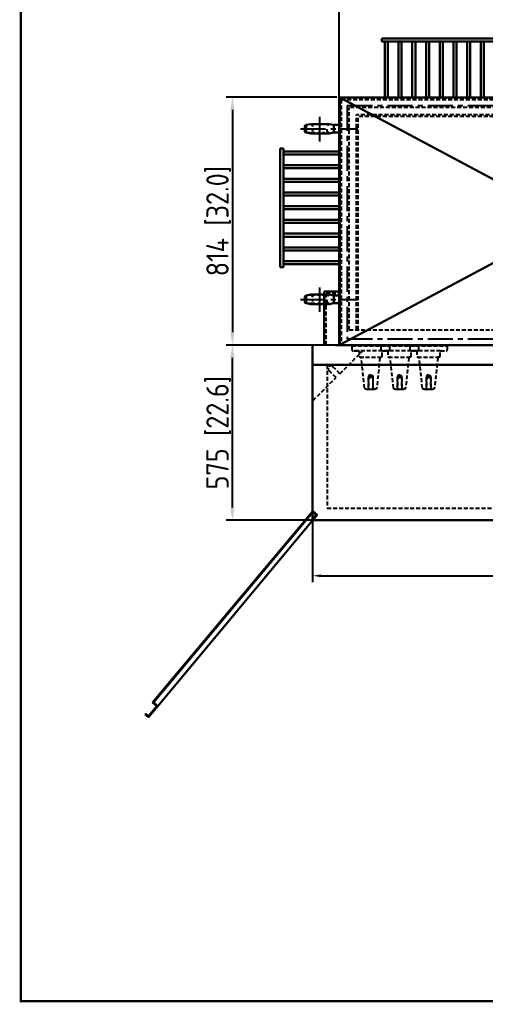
# Model space of a CAD drawing. Header units: millimetres. Extents: x 226184 to 235717, y -181921 to -175474.
# Drawn here: x 226745 to 228274, y -181686 to -178461 of the extents above; entities that cross this region are included whole.
import ezdxf

# ---------------------------------------------------------------- set-up
doc = ezdxf.new("R2010")
doc.units = ezdxf.units.MM
doc.header["$LTSCALE"] = 13
for name, pattern in [('ACAD_ISO03W100', [1.18, 0.47, -0.71]), ('CENTER', [50.8, 31.75, -6.35, 6.35, -6.35]), ('CENTERX2', [101.6, 63.5, -12.7, 12.7, -12.7]), ('DASHED', [0.75, 0.5, -0.25])]:
    doc.linetypes.add(name, pattern=pattern)
doc.layers.get('0').update_dxf_attribs({"color": 1, "linetype": 'CENTER'})
for name, color, linetype in [('1', 4, 'Continuous'), ('4虚线层', 6, 'DASHED'), ('PDF_几何图形', 7, 'Continuous'), ('粗实线', 4, 'Continuous')]:
    doc.layers.add(name, color=color, linetype=linetype)
doc.layers.add('2细实线', color=3, linetype='Continuous', lineweight=20)
doc.layers.add('标注、文本', color=3, linetype='Continuous', lineweight=25)
doc.styles.get("Standard").update_dxf_attribs({"font": 'gbenor.shx', "bigfont": 'gbcbig.shx'})
doc.dimstyles.new('英寸 1-10', dxfattribs={"dimscale": 14, "dimtxt": 3.5, "dimasz": 2, "dimexe": 1.5, "dimexo": 0.5, "dimgap": 0.5, "dimtad": 1, "dimtoh": 1, "dimdec": 1, "dimdsep": 46, "dimtxsty": 'Standard', "dimcen": 2.5, "dimclrd": 3, "dimclre": 3, "dimclrt": 3, "dimadec": 0, "dimazin": 2, "dimtfac": 1, "dimtdec": 1, "dimtmove": 0, "dimatfit": 2, "dimfxl": 1, "dimarcsym": 0})

# ---------------------------------------------------------------- blocks, each defined once
blk = doc.blocks.new('*D28')
at = {"layer": '2细实线', "color": 3, "linetype": 'ByBlock', "lineweight": -2}
for p, q in [((227706.8, -179999.2), (227706.8, -180307.3)), ((229406.8, -179999.2), (229406.8, -180307.3)), ((227734.8, -180286.3), (229378.8, -180286.3))]:
    blk.add_line(p, q, dxfattribs=at)
at = {"layer": '2细实线', "color": 3, "linetype": 'ByBlock'}
for points in [[(227734.8, -180281.7), (227734.8, -180291), (227706.8, -180286.3)], [(229378.8, -180281.7), (229378.8, -180291), (229406.8, -180286.3)]]:
    blk.add_solid(points, dxfattribs=at)
at = {"layer": 'Defpoints', "color": 0, "linetype": 'ByBlock'}
for p in [(227706.8, -179992.2), (229406.8, -179992.2), (229406.8, -180286.3)]:
    blk.add_point(p, dxfattribs=at)
at = {"layer": '2细实线', "color": 3, "linetype": 'ByBlock', "insert": (228556.8, -180253.8), "char_height": 49, "attachment_point": 5}
blk.add_mtext('1700 [66.9]', dxfattribs=at)
blk = doc.blocks.new('*D34')
at = {"layer": '2细实线', "color": 3, "linetype": 'ByBlock', "lineweight": -2}
for p, q in [((227774.8, -179529), (227422.4, -179529)), ((227443.4, -180062), (227443.4, -179571)), ((227909.7, -180104), (227422.4, -180104))]:
    blk.add_line(p, q, dxfattribs=at)
at = {"layer": '2细实线', "color": 3, "linetype": 'ByBlock'}
for points in [[(227436.4, -179571), (227450.4, -179571), (227443.4, -179529)], [(227436.4, -180062), (227450.4, -180062), (227443.4, -180104)]]:
    blk.add_solid(points, dxfattribs=at)
at = {"layer": 'Defpoints', "color": 0, "linetype": 'ByBlock'}
for p in [(227443.4, -179529), (227781.8, -179529), (227916.7, -180104)]:
    blk.add_point(p, dxfattribs=at)
at = {"layer": '2细实线', "color": 3, "linetype": 'ByBlock', "insert": (227398.1, -179816.5), "char_height": 73.5, "attachment_point": 5, "rotation": 90}
blk.add_mtext('575 [22.6]', dxfattribs=at)
blk = doc.blocks.new('*D55')
at = {"layer": '2细实线', "color": 3, "linetype": 'ByBlock', "lineweight": -2}
for p, q in [((227786.8, -178715), (227422.4, -178715)), ((227443.4, -178757), (227443.4, -179487)), ((228025.7, -179529), (227422.4, -179529))]:
    blk.add_line(p, q, dxfattribs=at)
at = {"layer": '2细实线', "color": 3, "linetype": 'ByBlock'}
for points in [[(227436.4, -178757), (227450.4, -178757), (227443.4, -178715)], [(227436.4, -179487), (227450.4, -179487), (227443.4, -179529)]]:
    blk.add_solid(points, dxfattribs=at)
at = {"layer": 'Defpoints', "color": 0, "linetype": 'ByBlock'}
for p in [(227793.8, -178715), (227443.4, -179529), (228032.7, -179529)]:
    blk.add_point(p, dxfattribs=at)
at = {"layer": '2细实线', "color": 3, "linetype": 'ByBlock', "insert": (227398.1, -179122), "char_height": 73.5, "attachment_point": 5, "rotation": 90}
blk.add_mtext('814 [32.0]', dxfattribs=at)
blk = doc.blocks.new('*D56')
at = {"layer": '2细实线', "color": 3, "linetype": 'ByBlock', "lineweight": -2}
for p, q in [((227793.8, -178715), (227793.8, -178399.1)), ((229319.8, -178709), (229319.8, -178399.1)), ((227835.8, -178420.1), (229277.8, -178420.1))]:
    blk.add_line(p, q, dxfattribs=at)
at = {"layer": '2细实线', "color": 3, "linetype": 'ByBlock'}
for points in [[(227835.8, -178413.1), (227835.8, -178427.1), (227793.8, -178420.1)], [(229277.8, -178413.1), (229277.8, -178427.1), (229319.8, -178420.1)]]:
    blk.add_solid(points, dxfattribs=at)
at = {"layer": 'Defpoints', "color": 0, "linetype": 'ByBlock'}
for p in [(229319.8, -178420.1), (227793.8, -178722), (229319.8, -178716)]:
    blk.add_point(p, dxfattribs=at)
at = {"layer": '2细实线', "color": 3, "linetype": 'ByBlock', "insert": (228556.8, -178374.8), "char_height": 73.5, "attachment_point": 5}
blk.add_mtext('1526 [60.1]', dxfattribs=at)

msp = doc.modelspace()

# ---------------------------------------------------------------- linework, layer by layer
at = {"color": 7, "linetype": 'ByBlock', "lineweight": 30}
for p, q in [((227706.769, -179528.981), (227706.769, -179593.981)), ((227706.769, -179528.981), (227706.769, -180103.981)), ((227781.769, -179528.981), (229406.769, -179528.981)), ((229131.769, -179528.981), (227981.769, -179528.981)), ((227706.769, -179593.981), (229406.769, -179593.981)), ((227706.769, -180103.981), (229406.769, -180103.981))]:
    msp.add_line(p, q, dxfattribs=at)
at = {"layer": '1', "color": 1, "linetype": 'CENTERX2', "lineweight": -3, "ltscale": 0.1}
for p, q in [((227820.769, -178742.981), (229292.769, -178742.981)), ((227820.769, -178742.981), (227820.769, -179508.981)), ((227730.778, -178860.317), (227730.778, -178779.624)), ((227667.157, -178818.981), (227855.769, -178818.981)), ((227730.778, -179420.317), (227730.778, -179339.624)), ((227667.157, -179378.981), (227855.769, -179378.981)), ((227820.769, -179508.981), (229292.769, -179508.981))]:
    msp.add_line(p, q, dxfattribs=at)
at = {"layer": '1', "const_width": 7.598}
msp.add_lwpolyline([(226748.469, -181682.674), (235084.11, -181682.674), (235084.11, -175691.431), (226748.469, -175691.431), (226748.469, -181682.674)], dxfattribs=at)
at = {"layer": '4虚线层', "ltscale": 2}
for p, q in [((229317.769, -178717.981), (227795.769, -178717.981)), ((227795.769, -178717.981), (227795.769, -179528.981)), ((227800.769, -178722.981), (229312.769, -178722.981)), ((227800.769, -178722.981), (227800.769, -179528.981)), ((227826.769, -179478.981), (227826.769, -178748.981)), ((229286.769, -178748.981), (227826.769, -178748.981)), ((227850.769, -179478.981), (227850.769, -178772.981)), ((229262.769, -178772.981), (227850.769, -178772.981)), ((227856.769, -179478.981), (227856.769, -178778.981)), ((229256.769, -178778.981), (227856.769, -178778.981)), ((227751.031, -179528.981), (227751.031, -179359.291)), ((227751.031, -179359.291), (227793.769, -179359.291)), ((227826.769, -179478.981), (229286.769, -179478.981)), ((227835.631, -179531.023), (227835.631, -179544.566)), ((227835.631, -179531.023), (227959.1, -179531.023)), ((227930.631, -179531.023), (227930.631, -179544.566)), ((227930.631, -179531.023), (228054.1, -179531.023)), ((227959.1, -179531.023), (227959.1, -179544.566)), ((228025.631, -179531.023), (228025.631, -179544.566)), ((228025.631, -179531.023), (228149.1, -179531.023)), ((228054.1, -179531.023), (228054.1, -179544.566)), ((228149.1, -179531.023), (228149.1, -179544.566)), ((227796.489, -179622.973), (227873.48, -179545.981)), ((227936.447, -179547.542), (227838.607, -179547.542)), ((227841.417, -179547.542), (227861.094, -179547.542)), ((227859.256, -179548.575), (227859.256, -179566.005)), ((227861.564, -179568.252), (227930.131, -179568.252)), ((228031.447, -179547.542), (227933.607, -179547.542)), ((227935.475, -179566.005), (227935.475, -179548.575)), ((227936.417, -179547.542), (227956.094, -179547.542)), ((227936.447, -179547.542), (227956.124, -179547.542)), ((227954.256, -179548.575), (227954.256, -179566.005)), ((227956.564, -179568.252), (228025.131, -179568.252)), ((228126.447, -179547.542), (228028.607, -179547.542)), ((228030.475, -179566.005), (228030.475, -179548.575)), ((228031.417, -179547.542), (228051.094, -179547.542)), ((228031.447, -179547.542), (228051.124, -179547.542)), ((228049.256, -179548.575), (228049.256, -179566.005)), ((228051.564, -179568.252), (228120.131, -179568.252)), ((228125.475, -179566.005), (228125.475, -179548.575)), ((228126.447, -179547.542), (228146.124, -179547.542)), ((227754.769, -179593.981), (227754.769, -180063.981)), ((227796.489, -179622.973), (227773.154, -179599.638)), ((227783.761, -179635.701), (227760.426, -179612.366)), ((227890.594, -179630.26), (227890.594, -179672.287)), ((227904.077, -179630.26), (227904.077, -179672.287)), ((227985.594, -179630.26), (227985.594, -179672.287)), ((227999.077, -179630.26), (227999.077, -179672.287)), ((228080.594, -179630.26), (228080.594, -179672.287)), ((228094.077, -179630.26), (228094.077, -179672.287)), ((227708.769, -179710.692), (227783.761, -179635.701)), ((227889.622, -179635.665), (227889.622, -179673.562)), ((227889.622, -179635.665), (227897.335, -179635.665)), ((227905.109, -179635.665), (227897.335, -179635.665)), ((227905.109, -179635.665), (227905.109, -179673.562)), ((227984.622, -179635.665), (227984.622, -179673.562)), ((227984.622, -179635.665), (227992.335, -179635.665)), ((228000.109, -179635.665), (227992.335, -179635.665)), ((228000.109, -179635.665), (228000.109, -179673.562)), ((228079.622, -179635.665), (228079.622, -179673.562)), ((228079.622, -179635.665), (228087.335, -179635.665)), ((228095.109, -179635.665), (228087.335, -179635.665)), ((228095.109, -179635.665), (228095.109, -179673.562)), ((227879.601, -179672.287), (227883.367, -179672.287)), ((227883.367, -179673.562), (227883.367, -179672.287)), ((227890.594, -179672.287), (227889.622, -179673.562)), ((227890.594, -179673.562), (227904.077, -179673.562)), ((227904.077, -179672.287), (227905.109, -179673.562)), ((227913.247, -179672.287), (227911.364, -179672.287)), ((227913.247, -179672.287), (227915.069, -179672.287)), ((227974.601, -179672.287), (227978.367, -179672.287)), ((227978.367, -179673.562), (227978.367, -179672.287)), ((227985.594, -179672.287), (227984.622, -179673.562)), ((227985.594, -179673.562), (227999.077, -179673.562)), ((227999.077, -179672.287), (228000.109, -179673.562)), ((228008.247, -179672.287), (228006.364, -179672.287)), ((228008.247, -179672.287), (228010.069, -179672.287)), ((228069.601, -179672.287), (228073.367, -179672.287)), ((228073.367, -179673.562), (228073.367, -179672.287)), ((228080.594, -179672.287), (228079.622, -179673.562)), ((228080.594, -179673.562), (228094.077, -179673.562)), ((228094.077, -179672.287), (228095.109, -179673.562)), ((228103.247, -179672.287), (228101.364, -179672.287)), ((228103.247, -179672.287), (228105.069, -179672.287)), ((227754.769, -180063.981), (229358.75, -180063.981))]:
    msp.add_line(p, q, dxfattribs=at)
for points in [[(227835.631, -179544.566), (227835.692, -179545.295), (227835.995, -179546.024), (227836.481, -179546.692), (227837.089, -179547.117), (227837.817, -179547.421), (227838.607, -179547.542)], [(227859.256, -179548.575), (227859.134, -179548.028), (227858.77, -179547.664), (227858.224, -179547.542)], [(227859.256, -179566.005), (227859.377, -179566.673), (227859.681, -179567.341), (227860.167, -179567.827), (227860.835, -179568.131), (227861.564, -179568.252)], [(227877.354, -179670.222), (227866.848, -179570.317), (227866.665, -179569.649), (227866.301, -179569.102), (227865.815, -179568.677), (227865.208, -179568.374), (227864.54, -179568.252)], [(227933.167, -179568.252), (227930.131, -179568.252), (227929.463, -179568.374), (227928.916, -179568.677), (227928.37, -179569.102), (227928.066, -179569.649), (227927.884, -179570.317), (227917.377, -179670.222)], [(227930.631, -179544.566), (227930.692, -179545.295), (227930.995, -179546.024), (227931.481, -179546.692), (227932.089, -179547.117), (227932.817, -179547.421), (227933.607, -179547.542)], [(227933.167, -179568.252), (227933.896, -179568.131), (227934.504, -179567.827), (227934.989, -179567.341), (227935.354, -179566.673), (227935.475, -179566.005)], [(227936.447, -179547.542), (227935.961, -179547.664), (227935.597, -179548.028), (227935.475, -179548.575)], [(227954.256, -179548.575), (227954.134, -179548.028), (227953.77, -179547.664), (227953.224, -179547.542)], [(227954.256, -179566.005), (227954.377, -179566.673), (227954.681, -179567.341), (227955.167, -179567.827), (227955.835, -179568.131), (227956.564, -179568.252)], [(227956.124, -179547.542), (227956.853, -179547.421), (227957.582, -179547.117), (227958.25, -179546.692), (227958.675, -179546.024), (227958.979, -179545.295), (227959.1, -179544.566)], [(227972.354, -179670.222), (227961.848, -179570.317), (227961.665, -179569.649), (227961.301, -179569.102), (227960.815, -179568.677), (227960.208, -179568.374), (227959.54, -179568.252)], [(228028.167, -179568.252), (228025.131, -179568.252), (228024.463, -179568.374), (228023.916, -179568.677), (228023.37, -179569.102), (228023.066, -179569.649), (228022.884, -179570.317), (228012.377, -179670.222)], [(228025.631, -179544.566), (228025.692, -179545.295), (228025.995, -179546.024), (228026.481, -179546.692), (228027.089, -179547.117), (228027.817, -179547.421), (228028.607, -179547.542)], [(228028.167, -179568.252), (228028.896, -179568.131), (228029.504, -179567.827), (228029.989, -179567.341), (228030.354, -179566.673), (228030.475, -179566.005)], [(228031.447, -179547.542), (228030.961, -179547.664), (228030.597, -179548.028), (228030.475, -179548.575)], [(228049.256, -179548.575), (228049.134, -179548.028), (228048.77, -179547.664), (228048.224, -179547.542)], [(228049.256, -179566.005), (228049.377, -179566.673), (228049.681, -179567.341), (228050.167, -179567.827), (228050.835, -179568.131), (228051.564, -179568.252)], [(228051.124, -179547.542), (228051.853, -179547.421), (228052.582, -179547.117), (228053.25, -179546.692), (228053.675, -179546.024), (228053.979, -179545.295), (228054.1, -179544.566)], [(228067.354, -179670.222), (228056.848, -179570.317), (228056.665, -179569.649), (228056.301, -179569.102), (228055.815, -179568.677), (228055.208, -179568.374), (228054.54, -179568.252)], [(228123.167, -179568.252), (228120.131, -179568.252), (228119.463, -179568.374), (228118.916, -179568.677), (228118.37, -179569.102), (228118.066, -179569.649), (228117.884, -179570.317), (228107.377, -179670.222)], [(228123.167, -179568.252), (228123.896, -179568.131), (228124.504, -179567.827), (228124.989, -179567.341), (228125.354, -179566.673), (228125.475, -179566.005)], [(228126.447, -179547.542), (228125.961, -179547.664), (228125.597, -179548.028), (228125.475, -179548.575)], [(228146.124, -179547.542), (228146.853, -179547.421), (228147.582, -179547.117), (228148.25, -179546.692), (228148.675, -179546.024), (228148.979, -179545.295), (228149.1, -179544.566)], [(227897.335, -179626.191), (227890.594, -179630.26), (227897.335, -179630.26)], [(227897.335, -179626.191), (227904.077, -179630.26), (227897.335, -179630.26)], [(227992.335, -179626.191), (227985.594, -179630.26), (227992.335, -179630.26)], [(227992.335, -179626.191), (227999.077, -179630.26), (227992.335, -179630.26)], [(228087.335, -179626.191), (228080.594, -179630.26), (228087.335, -179630.26)], [(228087.335, -179626.191), (228094.077, -179630.26), (228087.335, -179630.26)], [(227877.354, -179670.222), (227877.536, -179670.89), (227877.84, -179671.437), (227878.387, -179671.922), (227878.994, -179672.165), (227879.601, -179672.287)], [(227883.367, -179673.562), (227911.364, -179673.562), (227911.364, -179672.287)], [(227915.069, -179672.287), (227915.737, -179672.165), (227916.345, -179671.922), (227916.83, -179671.437), (227917.195, -179670.89), (227917.377, -179670.222)], [(227972.354, -179670.222), (227972.536, -179670.89), (227972.84, -179671.437), (227973.387, -179671.922), (227973.994, -179672.165), (227974.601, -179672.287)], [(227978.367, -179673.562), (228006.364, -179673.562), (228006.364, -179672.287)], [(228010.069, -179672.287), (228010.737, -179672.165), (228011.345, -179671.922), (228011.83, -179671.437), (228012.195, -179670.89), (228012.377, -179670.222)], [(228067.354, -179670.222), (228067.536, -179670.89), (228067.84, -179671.437), (228068.387, -179671.922), (228068.994, -179672.165), (228069.601, -179672.287)], [(228073.367, -179673.562), (228101.364, -179673.562), (228101.364, -179672.287)], [(228105.069, -179672.287), (228105.737, -179672.165), (228106.345, -179671.922), (228106.83, -179671.437), (228107.195, -179670.89), (228107.377, -179670.222)]]:
    msp.add_lwpolyline(points, dxfattribs=at)
msp.add_arc((227766.79, -179606.002), 9, 45, 225, dxfattribs=at)
at = {"layer": 'PDF_几何图形'}
for p, q in [((227707.866, -180074.7), (227181.024, -180702.318)), ((227707.866, -180078.009), (227184.332, -180702.318)), ((227707.866, -180074.7), (227721.514, -180086.28)), ((227707.866, -180078.009), (227718.619, -180086.694)), ((227721.514, -180086.28), (227198.393, -180714.311)), ((227718.619, -180086.694), (227711.175, -180095.379)), ((227711.175, -180095.379), (227712.829, -180097.033)), ((227721.514, -180086.28), (227712.829, -180097.033)), ((227198.393, -180714.311), (227167.79, -180750.705)), ((227184.332, -180702.318), (227198.393, -180714.311)), ((227159.105, -180739.952), (227157.45, -180742.02)), ((227157.45, -180742.02), (227167.79, -180750.705)), ((227159.105, -180739.952), (227167.79, -180747.397))]:
    msp.add_line(p, q, dxfattribs=at)
msp.add_lwpolyline([(227181.024, -180702.318), (227195.498, -180714.311), (227167.79, -180747.397)], dxfattribs=at)
at = {"layer": '标注、文本', "color": 4, "lineweight": 30}
for p, q in [((227793.769, -178715.008), (229319.769, -179528.981)), ((229319.769, -178715.981), (227793.769, -178715.981)), ((227793.769, -178715.981), (227793.769, -179528.981)), ((227793.769, -179528.981), (229317.769, -178717.981)), ((227680.787, -178826.481), (227680.787, -178811.481)), ((227701.028, -178803.481), (227686.028, -178806.481)), ((227686.028, -178831.481), (227686.028, -178806.481)), ((227701.028, -178803.481), (227761.028, -178803.481)), ((227776.028, -178806.481), (227761.028, -178803.481)), ((227793.769, -178806.481), (227776.028, -178806.481)), ((227776.028, -178831.481), (227776.028, -178806.481)), ((227701.028, -178834.481), (227686.028, -178831.481)), ((227701.028, -178834.481), (227761.028, -178834.481)), ((227761.028, -178834.481), (227776.028, -178831.481)), ((227793.769, -178831.481), (227776.028, -178831.481)), ((227680.787, -179386.481), (227680.787, -179371.481)), ((227701.028, -179363.481), (227686.028, -179366.481)), ((227686.028, -179391.481), (227686.028, -179366.481)), ((227701.028, -179363.481), (227761.028, -179363.481)), ((227745.031, -179528.981), (227745.031, -179353.291)), ((227745.031, -179353.291), (227793.769, -179353.291)), ((227776.028, -179366.481), (227761.028, -179363.481)), ((227793.769, -179366.481), (227776.028, -179366.481)), ((227776.028, -179391.481), (227776.028, -179366.481)), ((227701.028, -179394.481), (227686.028, -179391.481)), ((227701.028, -179394.481), (227761.028, -179394.481)), ((227761.028, -179394.481), (227776.028, -179391.481)), ((227793.769, -179391.481), (227776.028, -179391.481))]:
    msp.add_line(p, q, dxfattribs=at)
at = {"layer": '标注、文本', "color": 2, "linetype": 'ACAD_ISO03W100', "lineweight": 18}
for p, q in [((227776.028, -178806.481), (227685.787, -178806.481)), ((227706.028, -178826.481), (227706.028, -178811.481)), ((227709.028, -178826.481), (227709.028, -178811.481)), ((227753.028, -178826.481), (227753.028, -178811.481)), ((227756.028, -178826.481), (227756.028, -178811.481)), ((227776.028, -178831.481), (227685.787, -178831.481)), ((227776.028, -179366.481), (227685.787, -179366.481)), ((227706.028, -179386.481), (227706.028, -179371.481)), ((227709.028, -179386.481), (227709.028, -179371.481)), ((227753.028, -179386.481), (227753.028, -179371.481)), ((227756.028, -179386.481), (227756.028, -179371.481)), ((227776.028, -179391.481), (227685.787, -179391.481))]:
    msp.add_line(p, q, dxfattribs=at)
at = {"layer": '标注、文本', "color": 4, "lineweight": 30}
for centre, start, end in [((227685.787, -178811.481), 90, 180), ((227685.787, -178826.481), 180, 270), ((227685.787, -179371.481), 90, 180), ((227685.787, -179386.481), 180, 270)]:
    msp.add_arc(centre, 5, start, end, dxfattribs=at)
at = {"layer": '标注、文本', "color": 2, "linetype": 'ACAD_ISO03W100', "lineweight": 18}
for centre, radius, start, end in [((227701.028, -178811.481), 8, 0, 90), ((227701.028, -178811.481), 5, 0, 90), ((227701.028, -178826.481), 5, 270, 0), ((227701.028, -178826.481), 8, 270, 0), ((227761.028, -178811.481), 8, 90, 180), ((227761.028, -178826.481), 8, 180, 270), ((227761.028, -178811.481), 5, 90, 180), ((227761.028, -178826.481), 5, 180, 270), ((227701.028, -179371.481), 8, 0, 90), ((227701.028, -179371.481), 5, 0, 90), ((227761.028, -179371.481), 8, 90, 180), ((227761.028, -179371.481), 5, 90, 180), ((227701.028, -179386.481), 5, 270, 0), ((227701.028, -179386.481), 8, 270, 0), ((227761.028, -179386.481), 8, 180, 270), ((227761.028, -179386.481), 5, 180, 270)]:
    msp.add_arc(centre, radius, start, end, dxfattribs=at)
at = {"layer": '粗实线', "lineweight": 30}
for p, q in [((227934.269, -178522.981), (229179.269, -178522.981)), ((227934.269, -178522.981), (227934.269, -178532.981)), ((227934.269, -178532.981), (229179.269, -178532.981)), ((227944.269, -178532.981), (227944.269, -178715.981)), ((227944.269, -178532.981), (227944.269, -178715.981)), ((227954.269, -178532.981), (227954.269, -178715.981)), ((227954.269, -178532.981), (227954.269, -178715.981)), ((227989.269, -178532.981), (227989.269, -178715.981)), ((227989.269, -178532.981), (227989.269, -178715.981)), ((227999.269, -178532.981), (227999.269, -178715.981)), ((227999.269, -178532.981), (227999.269, -178715.981)), ((228034.269, -178532.981), (228034.269, -178715.981)), ((228034.269, -178532.981), (228034.269, -178715.981)), ((228044.269, -178532.981), (228044.269, -178715.981)), ((228044.269, -178532.981), (228044.269, -178715.981)), ((228079.269, -178532.981), (228079.269, -178715.981)), ((228079.269, -178532.981), (228079.269, -178715.981)), ((228089.269, -178532.981), (228089.269, -178715.981)), ((228089.269, -178532.981), (228089.269, -178715.981)), ((228124.269, -178532.981), (228124.269, -178715.981)), ((228124.269, -178532.981), (228124.269, -178715.981)), ((228134.269, -178532.981), (228134.269, -178715.981)), ((228134.269, -178532.981), (228134.269, -178715.981)), ((228169.269, -178532.981), (228169.269, -178715.981)), ((228169.269, -178532.981), (228169.269, -178715.981)), ((228179.269, -178532.981), (228179.269, -178715.981)), ((228179.269, -178532.981), (228179.269, -178715.981)), ((228214.269, -178532.981), (228214.269, -178715.981)), ((228214.269, -178532.981), (228214.269, -178715.981)), ((228224.269, -178532.981), (228224.269, -178715.981)), ((228224.269, -178532.981), (228224.269, -178715.981)), ((228259.269, -178532.981), (228259.269, -178715.981)), ((228259.269, -178532.981), (228259.269, -178715.981)), ((228269.269, -178532.981), (228269.269, -178715.981)), ((228269.269, -178532.981), (228269.269, -178715.981)), ((227600.769, -178883.307), (227600.769, -179273.307)), ((227600.769, -178883.307), (227610.769, -178883.307)), ((227610.769, -178883.307), (227610.769, -179273.307)), ((227610.769, -178893.307), (227793.769, -178893.307)), ((227610.769, -178893.307), (227793.769, -178893.307)), ((227610.769, -178903.307), (227793.769, -178903.307)), ((227610.769, -178903.307), (227793.769, -178903.307)), ((227610.769, -178938.307), (227793.769, -178938.307)), ((227610.769, -178938.307), (227793.769, -178938.307)), ((227610.769, -178948.307), (227793.769, -178948.307)), ((227610.769, -178948.307), (227793.769, -178948.307)), ((227610.769, -178983.307), (227793.769, -178983.307)), ((227610.769, -178983.307), (227793.769, -178983.307)), ((227610.769, -178993.307), (227793.769, -178993.307)), ((227610.769, -178993.307), (227793.769, -178993.307)), ((227610.769, -179028.307), (227793.769, -179028.307)), ((227610.769, -179028.307), (227793.769, -179028.307)), ((227610.769, -179038.307), (227793.769, -179038.307)), ((227610.769, -179038.307), (227793.769, -179038.307)), ((227610.769, -179073.307), (227793.769, -179073.307)), ((227610.769, -179073.307), (227793.769, -179073.307)), ((227610.769, -179083.307), (227793.769, -179083.307)), ((227610.769, -179083.307), (227793.769, -179083.307)), ((227610.769, -179118.307), (227793.769, -179118.307)), ((227610.769, -179118.307), (227793.769, -179118.307)), ((227610.769, -179128.307), (227793.769, -179128.307)), ((227610.769, -179128.307), (227793.769, -179128.307)), ((227610.769, -179163.307), (227793.769, -179163.307)), ((227610.769, -179163.307), (227793.769, -179163.307)), ((227610.769, -179173.307), (227793.769, -179173.307)), ((227610.769, -179173.307), (227793.769, -179173.307)), ((227610.769, -179208.307), (227793.769, -179208.307)), ((227610.769, -179208.307), (227793.769, -179208.307)), ((227610.769, -179218.307), (227793.769, -179218.307)), ((227610.769, -179218.307), (227793.769, -179218.307)), ((227600.769, -179273.307), (227610.769, -179273.307)), ((227610.769, -179253.307), (227793.769, -179253.307)), ((227610.769, -179253.307), (227793.769, -179253.307)), ((227610.769, -179263.307), (227793.769, -179263.307)), ((227610.769, -179263.307), (227793.769, -179263.307)), ((227707.866, -180074.7), (227181.024, -180702.318)), ((227707.866, -180078.009), (227184.332, -180702.318)), ((227707.866, -180074.7), (227721.514, -180086.28)), ((227707.866, -180078.009), (227718.619, -180086.694)), ((227721.514, -180086.28), (227198.393, -180714.311)), ((227718.619, -180086.694), (227711.175, -180095.379)), ((227711.175, -180095.379), (227712.829, -180097.033)), ((227721.514, -180086.28), (227712.829, -180097.033)), ((227198.393, -180714.311), (227167.79, -180750.705)), ((227184.332, -180702.318), (227198.393, -180714.311)), ((227159.105, -180739.952), (227157.45, -180742.02)), ((227157.45, -180742.02), (227167.79, -180750.705)), ((227159.105, -180739.952), (227167.79, -180747.397))]:
    msp.add_line(p, q, dxfattribs=at)
msp.add_lwpolyline([(227181.024, -180702.318), (227195.498, -180714.311), (227167.79, -180747.397)], dxfattribs=at)

# ---------------------------------------------------------------- dimensions: what is measured, and where the dimension line sits
at = {"layer": '2细实线', "linetype": 'ByBlock'}
dim = msp.add_linear_dim(base=(229319.769, -178420.11), p1=(227793.769, -178722.008), p2=(229319.769, -178715.981), dimstyle='英寸 1-10', override={"dimtxt": 5.25, "dimasz": 3}, dxfattribs=at)
dim.commit()
dim.dimension.update_dxf_attribs({"geometry": '*D56', "text_midpoint": (228556.769, -178374.829)})
for p1, p2, picture, middle in [((227793.769, -178715.008), (228032.746, -179528.981), '*D55', (227398.12, -179121.995)), ((227916.749, -180103.981), (227781.769, -179528.981), '*D34', (227398.12, -179816.481))]:
    dim = msp.add_linear_dim(base=(227443.401, -179528.981), p1=p1, p2=p2, angle=90, dimstyle='英寸 1-10', override={"dimtxt": 5.25, "dimasz": 3}, dxfattribs=at)
    dim.commit()
    dim.dimension.update_dxf_attribs({"geometry": picture, "text_midpoint": middle})
dim = msp.add_linear_dim(base=(229406.769, -180286.337), p1=(227706.769, -179992.208), p2=(229406.769, -179992.208), dimstyle='英寸 1-10', dxfattribs=at)
dim.commit()
dim.dimension.update_dxf_attribs({"geometry": '*D28', "text_midpoint": (228556.769, -180253.816)})

doc.saveas('drawing.dxf')
